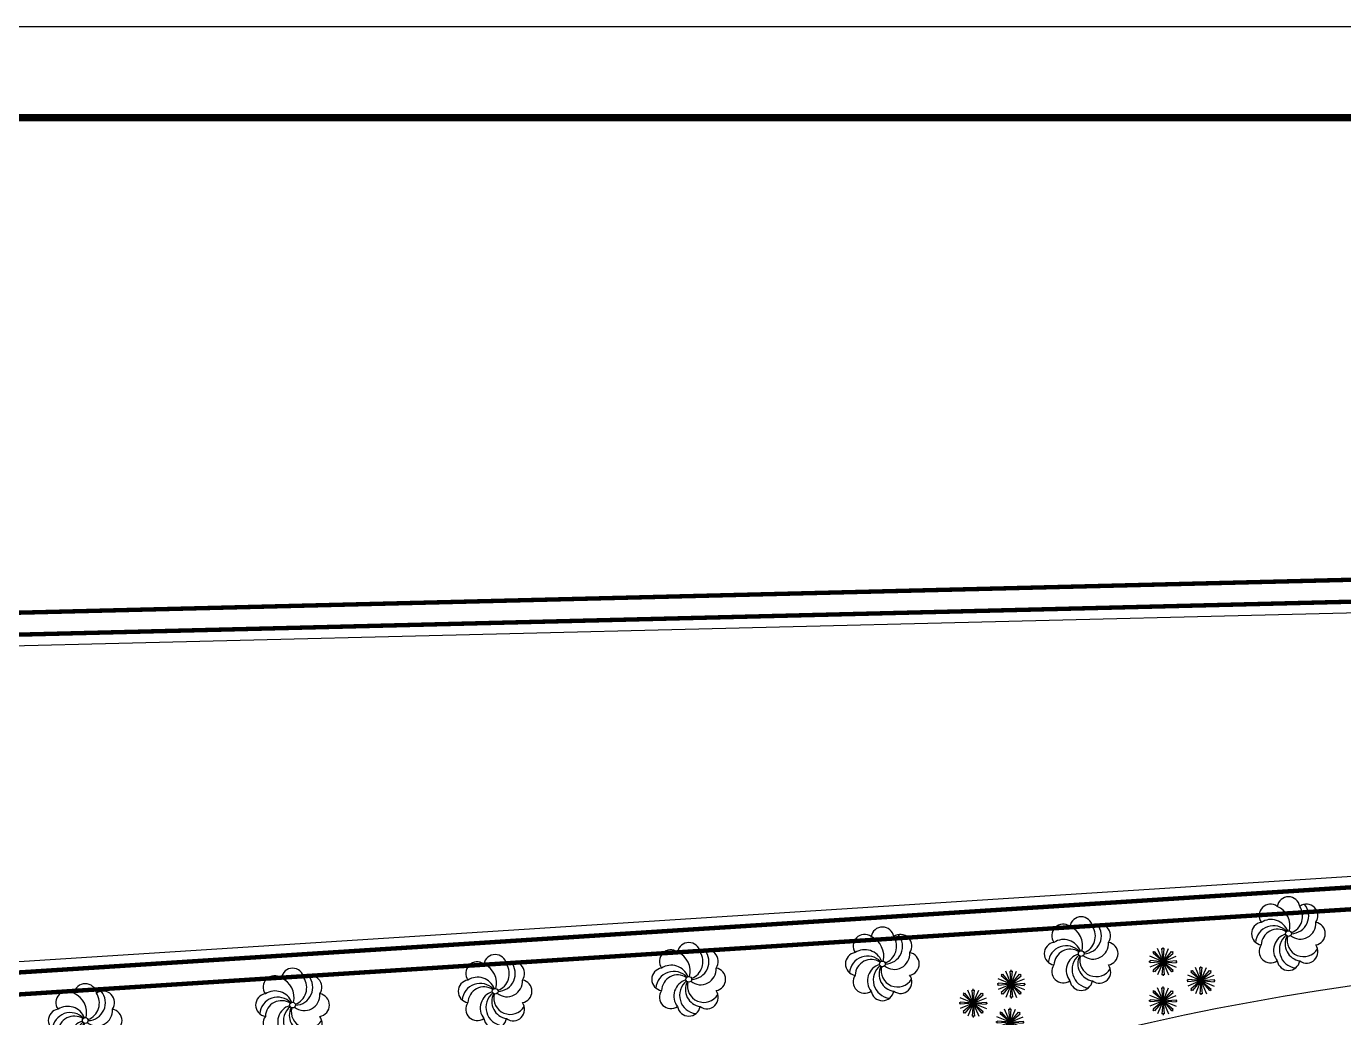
# Model space of a CAD drawing. Extents: x 1035948 to 1665131, y -158296 to 142149.
# Drawn here: x 1312449 to 1384530, y 84480 to 138704 of the extents above; entities that cross this region are included whole.
import ezdxf

# ---------------------------------------------------------------- set-up
doc = ezdxf.new("R2010")
doc.units = 0
doc.header["$LTSCALE"] = 200
doc.header["$MEASUREMENT"] = 0
doc.layers.get('0').update_dxf_attribs({"linetype": 'CONTINUOUS'})
for name, color, linetype in [('CH1', 7, 'CONTINUOUS'), ('DL', 21, 'CONTINUOUS'), ('GHJZ', 7, 'CONTINUOUS'), ('X1', 3, 'CONTINUOUS'), ('八角金盘', 7, 'CONTINUOUS'), ('杨柳', 7, 'CONTINUOUS')]:
    doc.layers.add(name, color=color, linetype=linetype)

# ---------------------------------------------------------------- blocks, each defined once
blk = doc.blocks.new('ZW18')
at = {"layer": '八角金盘', "color": 51}
for p, q in [((-6, 26, 3600), (-832, 2022, 3600)), ((-179, 2005, 3600), (167, 2005, 3600)), ((-6, 26, 3600), (-179, 2005, 3600)), ((-6, 2005, 3600), (-6, 2186, 3600)), ((-6, 26, 3600), (821, 2022, 3600)), ((-6, 26, 3600), (167, 2005, 3600)), ((-1984, 26, 3600), (-2166, 26, 3600)), ((-6, 26, 3600), (-2001, 853, 3600)), ((-6, 26, 3600), (-2001, -800, 3600)), ((-6, 26, 3600), (-1984, 199, 3600)), ((-1984, -147, 3600), (-1984, 199, 3600)), ((-6, 26, 3600), (-1984, -147, 3600)), ((-1405, 1425, 3600), (-1533, 1554, 3600)), ((-1527, 1303, 3600), (-1282, 1548, 3600)), ((-6, 26, 3600), (-1527, 1303, 3600)), ((-6, 26, 3600), (-1527, -1250, 3600)), ((-6, 26, 3600), (-1282, 1548, 3600)), ((-6, 26, 3600), (-1282, -1495, 3600)), ((-6, 26, 3600), (-832, -1969, 3600)), ((-6, 26, 3600), (-179, -1952, 3600)), ((-6, 26, 3600), (1271, 1548, 3600)), ((-6, 26, 3600), (1515, 1303, 3600)), ((-6, 26, 3600), (1990, 853, 3600)), ((-6, 26, 3600), (1973, 199, 3600)), ((-6, 26, 3600), (821, -1969, 3600)), ((-6, 26, 3600), (167, -1952, 3600)), ((-6, 26, 3600), (1973, -147, 3600)), ((-6, 26, 3600), (1990, -800, 3600)), ((-6, 26, 3600), (1515, -1250, 3600)), ((-6, 26, 3600), (1271, -1495, 3600)), ((1271, 1548, 3600), (1515, 1303, 3600)), ((1393, 1425, 3600), (1522, 1554, 3600)), ((1973, 199, 3600), (1973, -147, 3600)), ((1973, 26, 3600), (2154, 26, 3600)), ((-1405, -1373, 3600), (-1533, -1501, 3600)), ((-1282, -1495, 3600), (-1527, -1250, 3600)), ((167, -1952, 3600), (-179, -1952, 3600)), ((-6, -1952, 3600), (-6, -2134, 3600)), ((1515, -1250, 3600), (1271, -1495, 3600)), ((1393, -1373, 3600), (1522, -1501, 3600))]:
    blk.add_line(p, q, dxfattribs=at)
blk.add_point((-6, 26, 3600), dxfattribs=at)
blk = doc.blocks.new('ZW17')
at = {"layer": '杨柳', "color": 3}
blk.add_circle((26, 180, 4500), 170, dxfattribs=at)
for centre, radius, start, end in [((26, 1692, 4500), 681, 9.39888, 170.60112), ((-1042, 1249, 4500), 681, 54.39888, 215.60112), ((-1157, 641, 4500), 1269, 346.39962, 66.26753), ((-200, 1225, 4500), 1068, 291.34287, 32.76914), ((161, 1239, 4500), 1067, 271.8748, 39.71939), ((1095, 1249, 4500), 681, 324.39888, 125.60112), ((-1498, 180, 4500), 679, 98.32639, 261.67361), ((-1019, -49, 4500), 1070, 21.45744, 122.64031), ((730, 777, 4500), 922, 230.84379, 4.71769), ((1537, 180, 4500), 681, 279.39888, 80.60112), ((-863, -425, 4500), 1075, 43.3144, 175.47588), ((-634, -520, 4500), 963, 56.80975, 178.30623), ((141, -818, 4500), 1005, 106.25782, 218.43461), ((581, -771, 4500), 1101, 129.10675, 263.13321), ((849, -429, 4500), 1024, 153.00202, 261.50288), ((925, -211, 4500), 981, 166.42366, 328.38321), ((-1042, -888, 4500), 681, 144.39888, 305.60112), ((1104, -897, 4500), 679, 233.32639, 36.67361), ((26, -1331, 4500), 681, 189.39888, 350.60112)]:
    blk.add_arc(centre, radius, start, end, dxfattribs=at)

msp = doc.modelspace()

# ---------------------------------------------------------------- linework, layer by layer
msp.add_lwpolyline([(1262027.16905, 133703.72674), (1536194.78498, 133703.72674), (1536194.78498, -153296.27326), (1262027.16905, -153296.27326)], close=True)
at = {"layer": 'CH1'}
msp.add_lwpolyline([(1262027.16905, 133703.72674), (1536194.78498, 133703.72674), (1536194.78498, -153296.27326), (1262027.16905, -153296.27326)], close=True, dxfattribs=at)
at = {"layer": 'DL'}
msp.add_arc((1404549.46542, -52752.72282, 0), 140336.10675, 81.4357366178, 129.6823813511, dxfattribs=at)
at = {"layer": 'GHJZ'}
for points in [[(1380969.54185, 106533.00322), (1415171.58592, 107377.83794), (1466429.16446, 113016.22834)], [(1272372.3925, 101641.0802), (1292416.88346, 104345.63802), (1380969.54185, 106533.00322)], [(1272372.3925, 101641.0802), (1292416.88346, 104345.63802), (1380969.54185, 106533.00322)], [(1281971.28438, 84773.12655), (1294069.37237, 86405.49419), (1386711.24373, 92323.71825)]]:
    msp.add_lwpolyline(points, dxfattribs=at)
at = {"layer": 'GHJZ', "const_width": 240}
for points in [[(1271412.50331, 103327.87557), (1292273.88704, 106142.65488), (1385654.23381, 108449.27022)], [(1272052.42944, 102203.34532), (1292369.21799, 104944.64364), (1385732.78912, 107250.8446)], [(1282291.24745, 84210.86142), (1294128.68635, 85808.06027), (1386750.48882, 91725.00228)], [(1282931.17357, 83086.33118), (1294247.31429, 84613.19245), (1386828.979, 90527.57034)]]:
    msp.add_lwpolyline(points, dxfattribs=at)
at = {"layer": 'X1'}
msp.add_lwpolyline([(1244631.48832, 138703.72674), (1665131.48832, 138703.72674), (1665131.48832, -158296.27326), (1244631.48832, -158296.27326)], close=True, dxfattribs=at)
at = {"layer": 'X1', "const_width": 400}
msp.add_lwpolyline([(1257131.48832, 133703.72674), (1257131.48832, -153296.27326), (1660131.48832, -153296.27326), (1660131.48832, 133703.72674), (1257131.48832, 133703.72674)], dxfattribs=at)

# ---------------------------------------------------------------- block references
at = {"layer": '八角金盘', "ltscale": 20, "xscale": 0.3600000001024455, "yscale": 0.3600000000005821, "zscale": 0.36}
for p in [(1374649.30149, 87531.76554, -28352.10778), (1376726.29415, 86494.03609, -28352.10778), (1366341.33506, 86299.46127, -28352.10778), (1364264.3424, 85261.73181, -28352.10778), (1374649.30149, 85391.44753, -28352.10778), (1366276.42765, 84224.00111, -28352.10778)]:
    msp.add_blockref('ZW18', p, dxfattribs=at)
at = {"layer": '杨柳', "ltscale": 20, "xscale": 0.9185399999842048, "yscale": 0.9185399999987567, "zscale": 0.9185399999999999}
for p in [(1381488.08131, 88910.69845, -31189.53778), (1359268.42262, 87254.09286, -31189.53778), (1370145.45902, 87816.28362, -31189.53778), (1348672.68828, 86410.80735, -31189.53778), (1338076.95605, 85754.91958, -31189.53778), (1326993.55074, 85001.28011, -31189.53778), (1315647.67756, 84157.99459, -31189.53778)]:
    msp.add_blockref('ZW17', p, dxfattribs=at)

doc.saveas('drawing.dxf')
